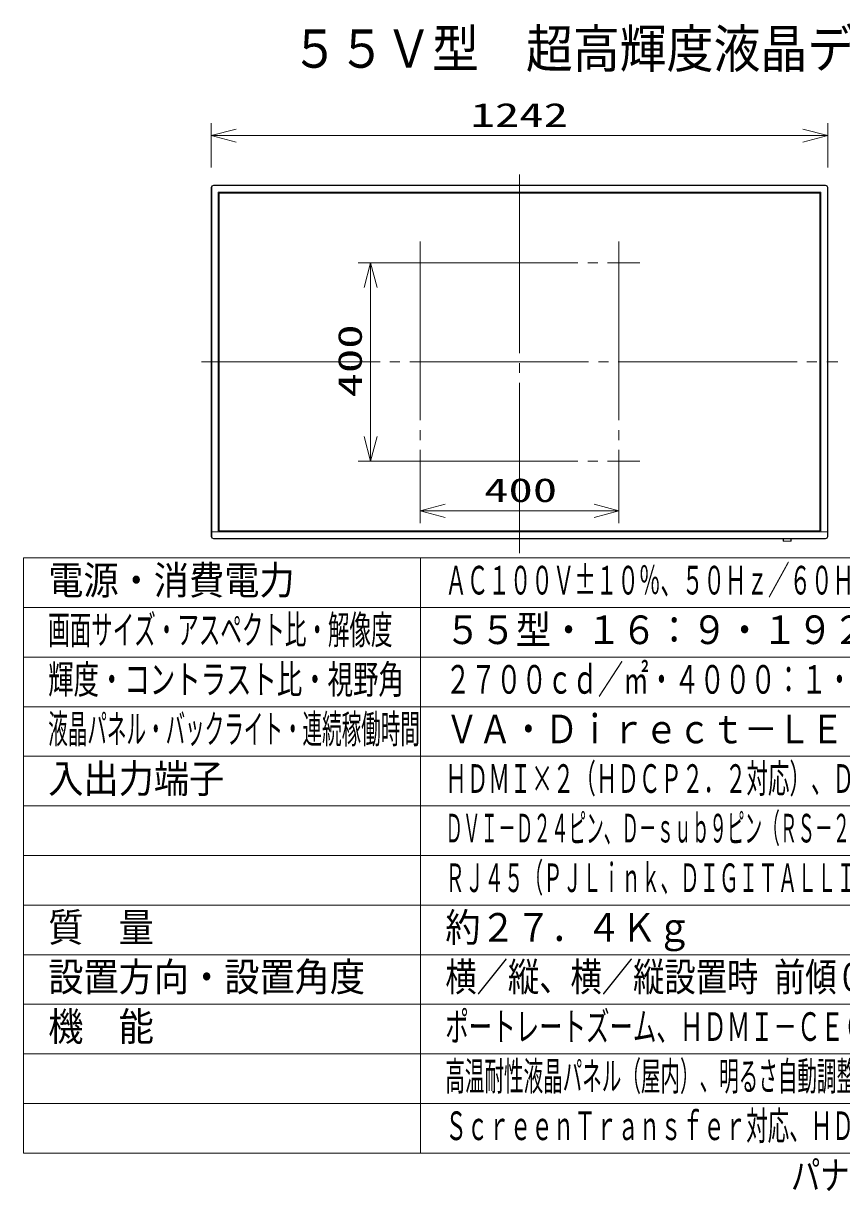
# Model space of a CAD drawing. Units: millimetres on the paper. Extents: x -62 to 65, y -59 to 59.
# Drawn here: x -62.5 to 19.9, y -58.6 to 59.3 of the extents above; entities that cross this region are included whole.
import ezdxf
from ezdxf.enums import TextEntityAlignment as Align

# ---------------------------------------------------------------- set-up
doc = ezdxf.new("R2010")
doc.units = ezdxf.units.MM
doc.linetypes.add('LONG_CHAIN', pattern=[21, 18, -1, 1, -1])
doc.layers.add('0-0_相当品', color=4, linetype='Continuous')
doc.layers.add('0-1_MOJI1', color=7, linetype='Continuous')
for name, color, linetype, lineweight in [('0-2_WAKU', 4, 'Continuous', 9), ('0-3_GAIKEI', 4, 'Continuous', 9), ('0-4_SUNPOU', 7, 'Continuous', 9), ('0-5_0', 7, 'Continuous', 9)]:
    doc.layers.add(name, color=color, linetype=linetype, lineweight=lineweight)
doc.styles.add('ＭＳ ゴシック', font='')
doc.styles.get('ＭＳ ゴシック').set_extended_font_data('MS Gothic')

# ---------------------------------------------------------------- blocks, each defined once
blk = doc.blocks.new('_Open30')
at = {"layer": '0-5_0'}
blk.add_line((0, 0), (-1, 0), dxfattribs=at)
blk.add_lwpolyline([(-1, 0.2679), (0, 0), (-1, -0.2679)], dxfattribs=at)

msp = doc.modelspace()

# ---------------------------------------------------------------- linework, layer by layer
at = {"layer": '0-2_WAKU', "color": 3}
for p, q in [((-62.49, -54.602), (-62.49, 5.398)), ((62.51, 5.398), (-62.49, 5.398)), ((-22.49, -54.602), (-22.49, 5.398)), ((-62.49, -54.602), (62.51, -54.602))]:
    msp.add_line(p, q, dxfattribs=at)
at = {"layer": '0-2_WAKU'}
for p, q in [((62.51, 0.398), (-62.49, 0.398)), ((62.51, -4.602), (-62.49, -4.602)), ((62.51, -9.602), (-62.49, -9.602)), ((62.51, -14.602), (-62.49, -14.602)), ((-62.49, -19.602), (62.51, -19.602)), ((-62.49, -24.602), (62.51, -24.602)), ((-62.49, -29.602), (62.51, -29.602)), ((-62.49, -34.602), (62.51, -34.602)), ((-62.49, -39.602), (62.51, -39.602)), ((-62.49, -44.602), (62.51, -44.602)), ((-62.49, -49.602), (62.51, -49.602))]:
    msp.add_line(p, q, dxfattribs=at)
at = {"layer": '0-3_GAIKEI', "color": 134, "linetype": 'LONG_CHAIN'}
for p, q in [((-12.511, 44.041), (-12.511, 5.876)), ((-22.511, 37.279), (-22.511, 13.017)), ((-2.511, 37.279), (-2.511, 13.017)), ((-24.642, 35.148), (-0.381, 35.148)), ((-44.563, 25.148), (19.541, 25.148)), ((-24.642, 15.148), (-0.381, 15.148))]:
    msp.add_line(p, q, dxfattribs=at)
at = {"layer": '0-3_GAIKEI', "color": 7}
for p, q in [((-43.561, 7.555), (-43.561, 42.741)), ((-43.336, 42.966), (18.314, 42.966)), ((18.539, 42.741), (18.539, 7.555)), ((18.314, 7.33), (-43.336, 7.33))]:
    msp.add_line(p, q, dxfattribs=at)
at = {"layer": '0-3_GAIKEI'}
for p, q in [((-43.521, 42.741), (-43.561, 42.741)), ((-43.521, 42.741), (-43.521, 7.555)), ((-43.336, 42.966), (-43.336, 42.926)), ((18.314, 42.926), (-43.336, 42.926)), ((18.314, 42.926), (18.314, 42.966)), ((18.499, 7.555), (18.499, 42.741)), ((18.539, 42.741), (18.499, 42.741)), ((-42.866, 8.025), (-42.866, 42.271)), ((17.844, 42.271), (-42.866, 42.271)), ((-42.756, 42.161), (17.734, 42.161)), ((-42.756, 8.135), (-42.756, 42.161)), ((17.734, 42.161), (17.734, 8.135)), ((17.844, 8.025), (17.844, 42.271)), ((-43.521, 8.025), (-43.561, 8.025)), ((-43.561, 7.555), (-43.521, 7.555)), ((-43.521, 8.025), (18.499, 8.025)), ((-43.336, 7.37), (18.314, 7.37)), ((-43.336, 7.37), (-43.336, 7.33)), ((17.734, 8.135), (-42.756, 8.135)), ((14.026, 7.33), (14.034, 7.095)), ((14.852, 7.095), (14.034, 7.095)), ((14.837, 7.08), (14.049, 7.08)), ((14.073, 7.33), (14.073, 7.095)), ((14.073, 7.08), (14.073, 7.095)), ((14.813, 7.095), (14.813, 7.33)), ((14.813, 7.08), (14.813, 7.095)), ((14.852, 7.095), (14.86, 7.33)), ((18.314, 7.33), (18.314, 7.37)), ((18.539, 8.025), (18.499, 8.025)), ((18.499, 7.555), (18.539, 7.555))]:
    msp.add_line(p, q, dxfattribs=at)
at = {"layer": '0-3_GAIKEI', "color": 7}
for centre, start, end in [((-43.336, 42.741), 90, 180), ((18.314, 42.741), 0, 90), ((-43.336, 7.555), 180, 270), ((18.314, 7.555), 270, 0)]:
    msp.add_arc(centre, 0.225, start, end, dxfattribs=at)
at = {"layer": '0-3_GAIKEI'}
for centre, radius, start, end in [((-43.336, 42.741), 0.185, 90, 180), ((18.314, 42.741), 0.185, 0, 90), ((-43.336, 7.555), 0.185, 180, 270), ((14.049, 7.095), 0.015, 180, 270), ((14.837, 7.095), 0.015, 270, 0), ((18.314, 7.555), 0.185, 270, 0)]:
    msp.add_arc(centre, radius, start, end, dxfattribs=at)
at = {"layer": '0-4_SUNPOU'}
for p, q in [((-43.561, 44.741), (-43.561, 49.216)), ((18.539, 44.741), (18.539, 49.216)), ((-41.061, 47.966), (16.039, 47.966)), ((-24.511, 35.148), (-28.761, 35.148)), ((-27.511, 32.648), (-27.511, 17.648)), ((-24.511, 15.148), (-28.761, 15.148)), ((-22.511, 13.148), (-22.511, 8.898)), ((-2.511, 13.148), (-2.511, 8.898)), ((-20.011, 10.148), (-5.011, 10.148))]:
    msp.add_line(p, q, dxfattribs=at)

# ---------------------------------------------------------------- block references
at = {"layer": '0-4_SUNPOU', "xscale": 2.5, "yscale": 2.5}
for p, rotation in [((-43.561, 47.966), 180), ((-27.511, 35.148), 90), ((-27.511, 15.148), 270), ((-22.511, 10.148), 180)]:
    msp.add_blockref('_Open30', p, dxfattribs=dict(at, rotation=rotation))
for p in [(18.539, 47.966), (-2.511, 10.148)]:
    msp.add_blockref('_Open30', p, dxfattribs=at)

# ---------------------------------------------------------------- texts
at = {"layer": '0-0_相当品', "style": 'ＭＳ ゴシック', "width": 0.75}
msp.add_text('パナソニック：ＴＨ－５５ＷＦ１ＨＪ', height=2.886, dxfattribs=at).set_placement((14.83, -59.158), align=Align.BOTTOM_LEFT)
at = {"layer": '0-1_MOJI1', "style": 'ＭＳ ゴシック'}
for s, height, width, p in [('５５Ｖ型\u3000超高輝度液晶ディスプレイ', 3.848, 0.9, (-35.49, 53.657)), ('電源・消費電力', 2.889, 0.9, (-59.99, 0.842)), ('ＡＣ１００Ｖ±１０％、５０Ｈｚ／６０Ｈｚ・５５０Ｗ（動作時平均消費電力４３５Ｗ）', 2.889, 0.55, (-19.99, 0.842)), ('画面サイズ・アスペクト比・解像度', 2.889, 0.55, (-59.99, -4.158)), ('５５型・１６：９・１９２０×１０８０', 2.889, 0.9, (-19.99, -4.158)), ('輝度・コントラスト比・視野角', 2.886, 0.65, (-59.99, -9.158)), ('２７００ｃｄ／㎡・４０００：１・１７８°／１７８°（ＣＲ＞１０）', 2.889, 0.65, (-19.99, -9.158)), ('液晶パネル・バックライト・連続稼働時間', 2.889, 0.5, (-59.99, -14.158)), ('ＶＡ・Ｄｉｒｅｃｔ－ＬＥＤ・２４時間連続稼働／日', 2.886, 0.85, (-19.99, -14.158)), ('入出力端子', 2.889, 0.9, (-59.99, -19.158)), ('ＨＤＭＩ×２（ＨＤＣＰ２．２対応）、Ｄｉｓｐｌａｙｐｏｒｔ入力端子、出力端子、', 2.889, 0.55, (-19.99, -19.158)), ('ＤＶＩ－Ｄ２４ピン、Ｄ－ｓｕｂ９ピン（ＲＳ－２３２準拠）、ＲＪ４５（ＰＪＬｉｎｋ対応）、', 2.889, 0.45, (-19.99, -24.158)), ('ＲＪ４５（ＰＪＬｉｎｋ、ＤＩＧＩＴＡＬＬＩＮＫ対応）、ＵＳＢ×２（ＵＳＢ３．０対応）', 2.889, 0.5, (-19.99, -29.158)), ('質\u3000量', 2.889, 0.9, (-59.99, -34.158)), ('約２７．４Ｋｇ', 2.889, 0.9, (-19.99, -34.158)), ('設置方向・設置角度', 2.889, 0.9, (-59.99, -39.158)), ('横／縦、横／縦設置時 前傾０～２０度 後傾０～２０度', 2.889, 0.8, (-19.99, -39.158)), ('機\u3000能', 2.889, 0.9, (-59.99, -44.158)), ('ポートレートズーム、ＨＤＭＩ－ＣＥＣ対応、ＵＳＢメディアプレーヤー、', 2.886, 0.6, (-19.99, -44.158)), ('高温耐性液晶パネル（屋内）、明るさ自動調整、コンテンツマネージメントソフトウェア対応、', 2.889, 0.5, (-19.99, -49.158)), ('ＳｃｒｅｅｎＴｒａｎｓｆｅｒ対応、ＨＤＲ信号対応、１２軸カラーマネジメント', 2.886, 0.55, (-19.99, -54.158))]:
    msp.add_text(s, height=height, dxfattribs=dict(at, width=width)).set_placement(p, align=Align.BOTTOM_LEFT)
at = {"layer": '0-4_SUNPOU', "style": 'ＭＳ ゴシック', "width": 1.5}
for s, p in [('1242', (-17.452, 48.128)), ('400', (-16.083, 10.311))]:
    msp.add_text(s, height=2.405, dxfattribs=at).set_placement(p, align=Align.BOTTOM_LEFT)
msp.add_text('400', height=2.405, rotation=90, dxfattribs=at).set_placement((-27.674, 21.577), align=Align.BOTTOM_LEFT)

doc.saveas('drawing.dxf')
